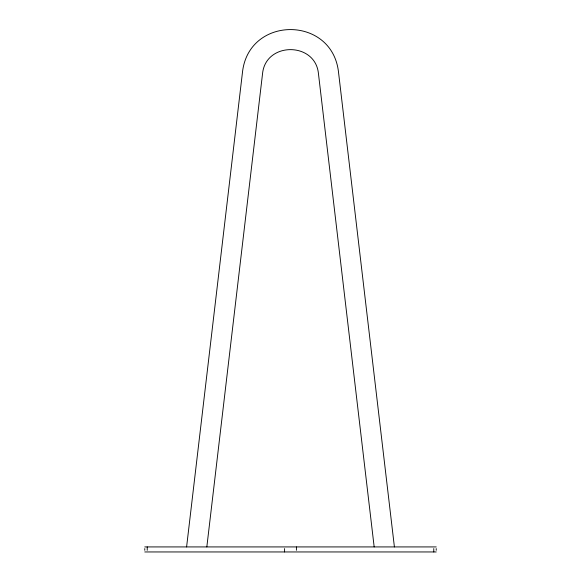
<?xml version="1.0" encoding="UTF-8"?>
<svg xmlns="http://www.w3.org/2000/svg" width="581" height="581" viewBox="0 0 581 581"><rect width="100%" height="100%" fill="white"/><g stroke="black" fill="none" stroke-linecap="round" stroke-linejoin="round"><path stroke-width="0.87" d="M186.595 546.924L242.597 71.26C249.663 15.694 331.337 15.694 338.403 71.26L394.405 546.924M206.829 546.924L262.554 73.613C265.662 41.643 315.338 41.643 318.446 73.613L374.171 546.924M144.778 546.924L436.222 546.924M144.778 551.95L436.222 551.95M436.222 548.602L436.222 550.272M433.775 548.602L433.775 551.95M296.419 546.924L296.419 550.272M284.581 548.602L284.581 551.95M147.225 546.924L147.225 550.272M144.778 548.602L144.778 550.272"/></g></svg>
